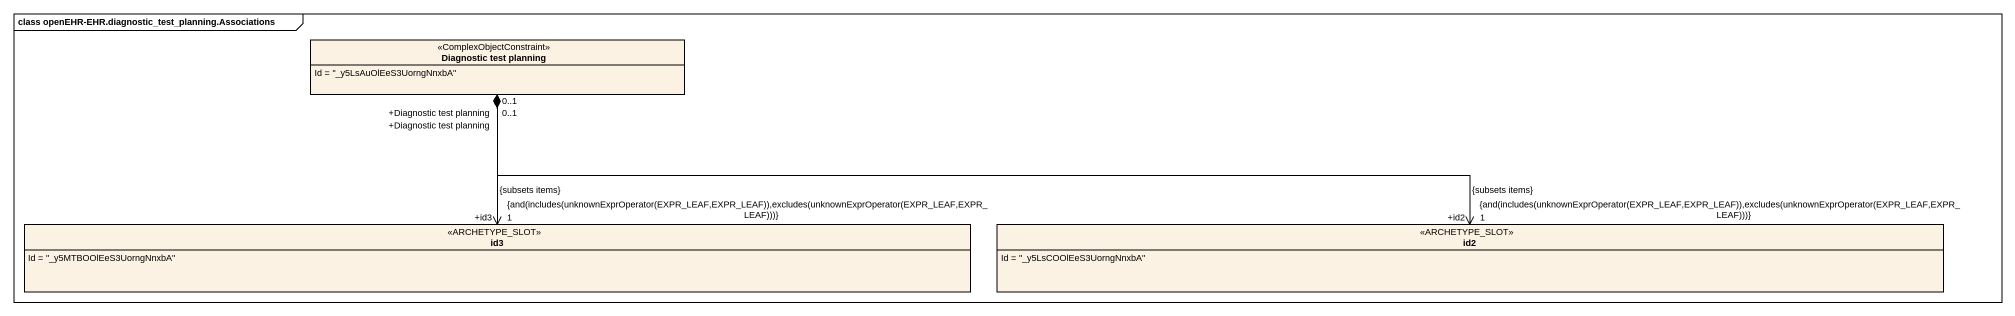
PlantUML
@startuml
mainframe class openEHR-EHR.diagnostic_test_planning.Associations
hide circle
hide empty members
class "Diagnostic test planning" as Diagnostic_test_planning <<ComplexObjectConstraint>> {
  Id = "_y5LsAuOlEeS3UorngNnxbA"
}
class id3 <<ARCHETYPE_SLOT>> {
  Id = "_y5MTBOOlEeS3UorngNnxbA"
}
class id2 <<ARCHETYPE_SLOT>> {
  Id = "_y5LsCOOlEeS3UorngNnxbA"
}
Diagnostic_test_planning "+Diagnostic test planning\n0..1" *--> "+id3\n1\n{and(includes(unknownExprOperator(EXPR_LEAF,EXPR_LEAF)),excludes(unknownExprOperator(EXPR_LEAF,EXPR_LEAF)))}\n{subsets items}" id3
Diagnostic_test_planning "+Diagnostic test planning\n0..1" *-right-> "+id2\n1\n{and(includes(unknownExprOperator(EXPR_LEAF,EXPR_LEAF)),excludes(unknownExprOperator(EXPR_LEAF,EXPR_LEAF)))}\n{subsets items}" id2
@enduml
